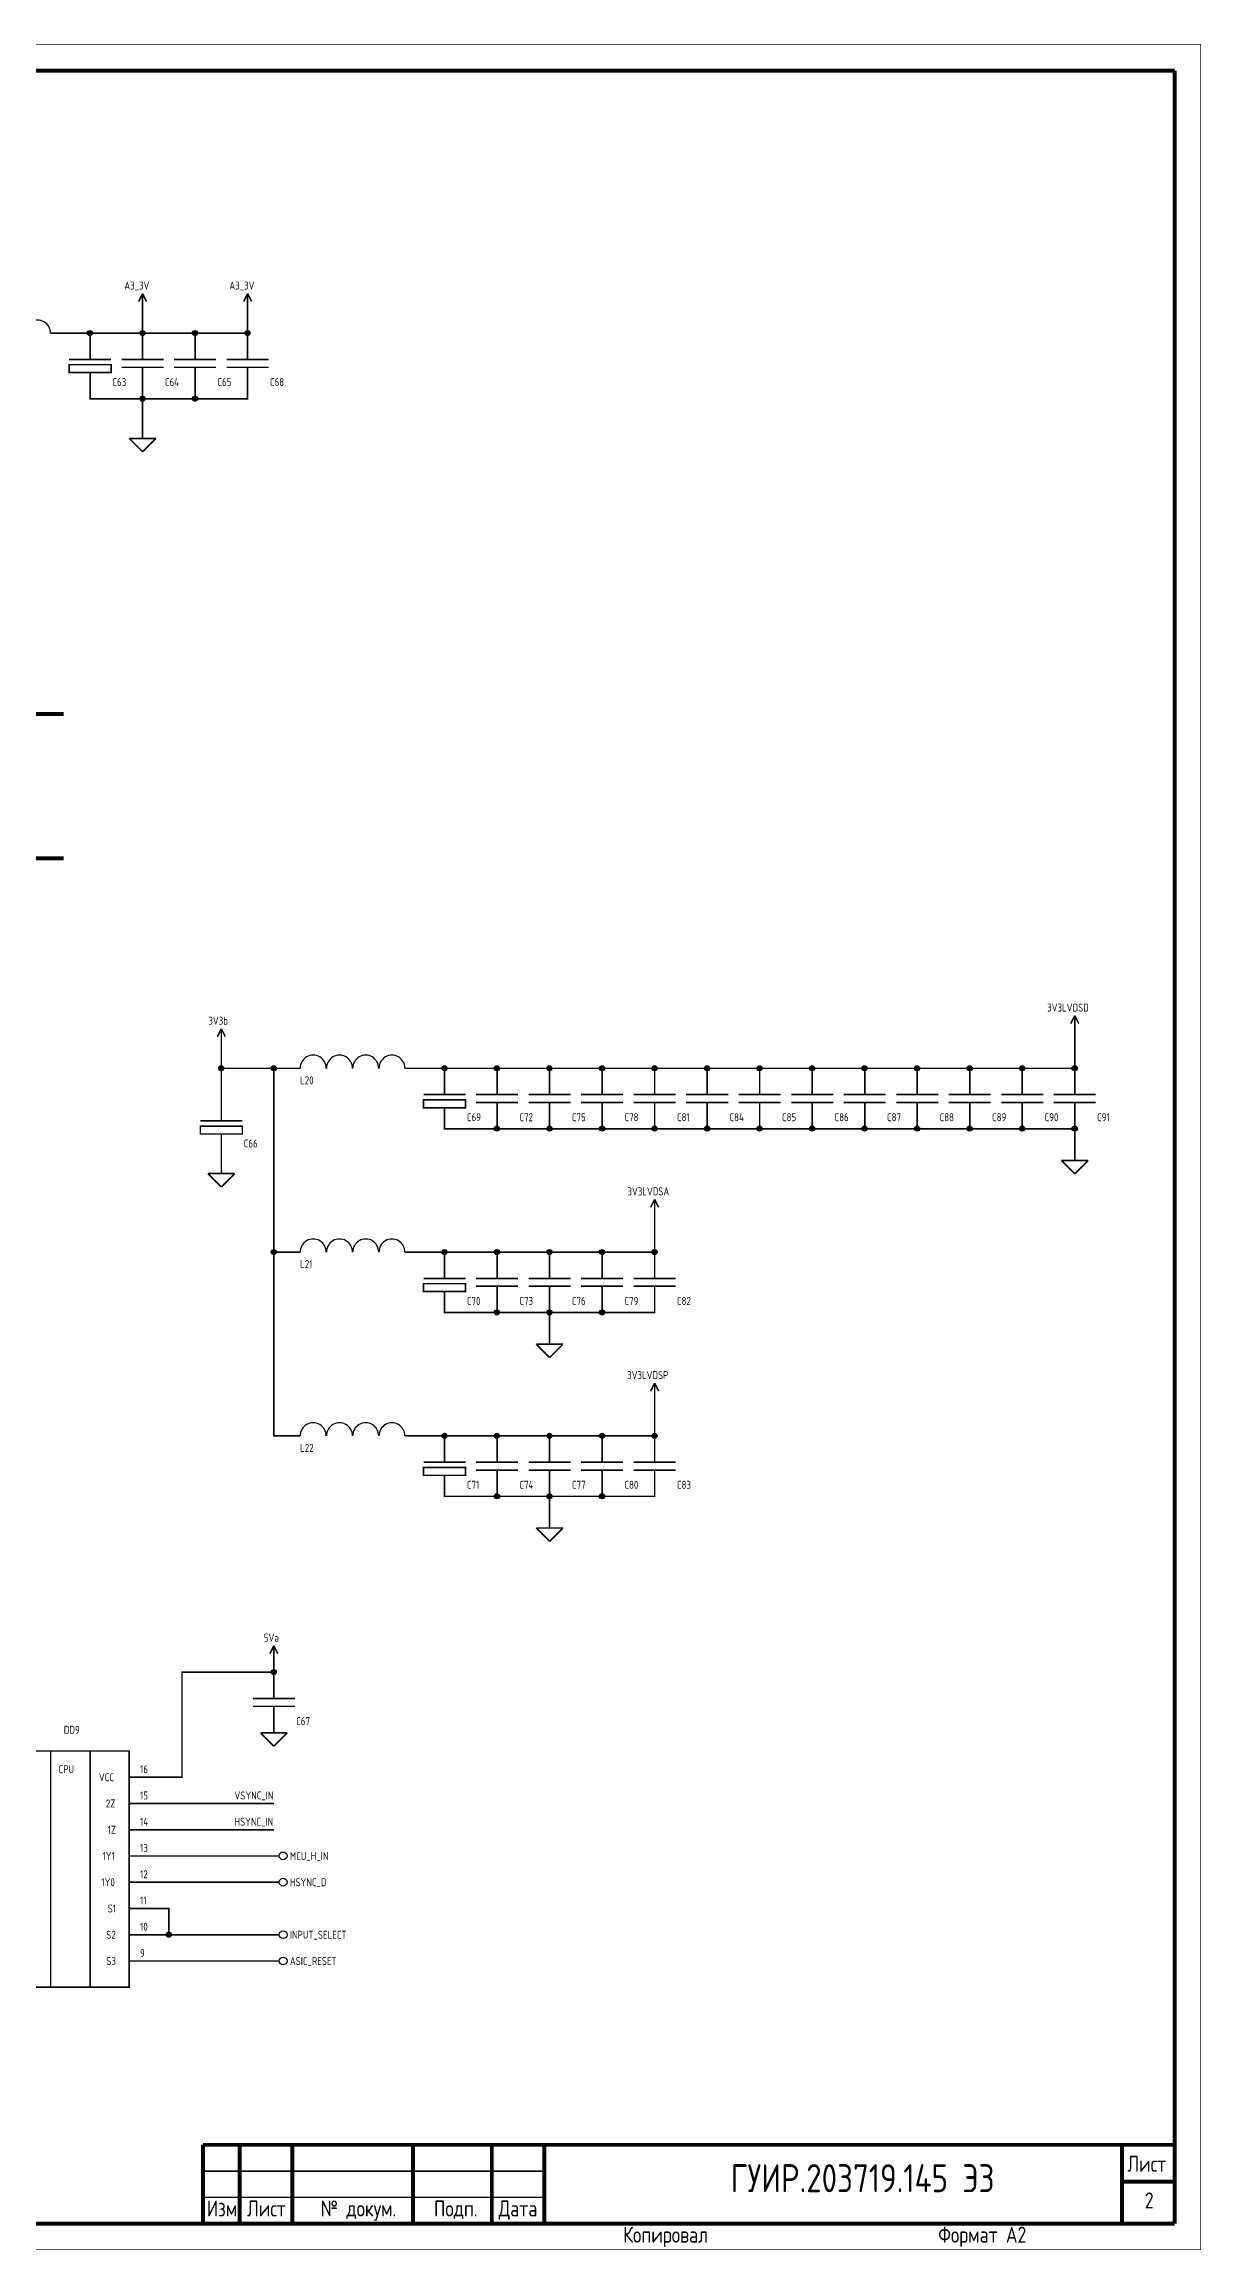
# Model space of a CAD drawing. Header units: millimetres. Extents: x 0 to 594, y 0 to 420.
# Drawn here: x 373.8 to 594, y 0 to 420 of the extents above; entities that cross this region are included whole.
import ezdxf

# ---------------------------------------------------------------- set-up
doc = ezdxf.new("R2010")
doc.units = ezdxf.units.MM
doc.layers.add('Sheet', color=7, linetype='Continuous')
doc.styles.get("Standard").update_dxf_attribs({"font": 'gost.TTF', "oblique": 15})

msp = doc.modelspace()

# ---------------------------------------------------------------- linework, layer by layer
at = {"layer": 'Sheet'}
for points, const_width in [([(0, 420), (593.96, 420), (593.96, 0.04), (0, 0.04), (0, 420)], 0.0991), ([(20, 415), (589, 415)], 0.749), ([(589, 415), (589, 5)], 0.749), ([(392.5, 372.54), (391.74, 371.02)], 0.3), ([(392.5, 372.54), (393.26, 371.02)], 0.3), ([(392.5, 370), (392.5, 372.54)], 0.3), ([(392.5, 370), (392.5, 365)], 0.3), ([(412.5, 372.54), (411.74, 371.02)], 0.3), ([(412.5, 372.54), (413.26, 371.02)], 0.3), ([(412.5, 370), (412.5, 372.54)], 0.3), ([(412.5, 370), (412.5, 365)], 0.3), ([(375, 365), (377.5, 365)], 0.3), ([(412.5, 362.5), (412.5, 365), (402.5, 365), (392.5, 365), (382.5, 365), (377.5, 365)], 0.3), ([(382.5, 362.5), (382.5, 365)], 0.3), ([(382.5, 360), (382.5, 362.5)], 0.3), ([(392.5, 362.5), (392.5, 365)], 0.3), ([(392.5, 360), (392.5, 362.5)], 0.3), ([(402.5, 362.5), (402.5, 365)], 0.3), ([(402.5, 360), (402.5, 362.5)], 0.3), ([(412.5, 360), (412.5, 362.5)], 0.3), ([(378.5, 360), (386.5, 360)], 0.3), ([(386.5, 359), (378.5, 359), (378.5, 357.5), (386.5, 357.5), (386.5, 359)], 0.3), ([(382.5, 357.5), (382.5, 356)], 0.3), ([(388.5, 360), (396.5, 360)], 0.3), ([(396.5, 358.5), (388.5, 358.5)], 0.3), ([(392.5, 358.5), (392.5, 356)], 0.3), ([(398.5, 360), (406.5, 360)], 0.3), ([(406.5, 358.5), (398.5, 358.5)], 0.3), ([(402.5, 358.5), (402.5, 356)], 0.3), ([(408.5, 360), (416.5, 360)], 0.3), ([(416.5, 358.5), (408.5, 358.5)], 0.3), ([(412.5, 358.5), (412.5, 356)], 0.3), ([(382.5, 356), (382.5, 352.5), (392.5, 352.5)], 0.3), ([(392.5, 356), (392.5, 352.5)], 0.3), ([(402.5, 356), (402.5, 352.5)], 0.3), ([(402.5, 352.5), (412.5, 352.5), (412.5, 356)], 0.3), ([(392.5, 352.5), (402.5, 352.5)], 0.3), ([(392.5, 347.5), (392.5, 352.5)], 0.3), ([(360, 347.5), (360, 292.5), (377.5, 292.5)], 0.749), ([(389.96, 344.96), (395.04, 344.96)], 0.3), ([(389.96, 344.96), (392.5, 342.42)], 0.3), ([(392.5, 347.5), (392.5, 344.96)], 0.3), ([(395.04, 344.96), (392.5, 342.42)], 0.3), ([(360, 210), (360, 265), (377.5, 265)], 0.749), ([(407.5, 232.54), (406.74, 231.02)], 0.3), ([(407.5, 232.54), (408.26, 231.02)], 0.3), ([(407.5, 230), (407.5, 232.54)], 0.3), ([(570, 235.04), (569.24, 233.52)], 0.3), ([(570, 235.04), (570.76, 233.52)], 0.3), ([(570, 232.5), (570, 235.04)], 0.3), ([(570, 225), (570, 232.5)], 0.3), ([(407.5, 225), (407.5, 230)], 0.3), ([(407.5, 217.5), (407.5, 225), (417.5, 225)], 0.3), ([(420, 190), (417.5, 190), (417.5, 225), (420, 225)], 0.3), ([(422.5, 225), (420, 225)], 0.3), ([(442.5, 225), (445, 225)], 0.3), ([(510, 225), (500, 225), (490, 225), (480, 225), (470, 225), (460, 225), (450, 225), (445, 225)], 0.3), ([(450, 225), (450, 222.5)], 0.3), ([(450, 220), (450, 222.5)], 0.3), ([(460, 225), (460, 222.5)], 0.3), ([(460, 220), (460, 222.5)], 0.3), ([(470, 225), (470, 222.5)], 0.3), ([(470, 220), (470, 222.5)], 0.3), ([(480, 225), (480, 222.5)], 0.3), ([(480, 220), (480, 222.5)], 0.3), ([(490, 225), (490, 222.5)], 0.3), ([(490, 220), (490, 222.5)], 0.3), ([(500, 222.5), (500, 225)], 0.3), ([(500, 220), (500, 222.5)], 0.3), ([(510, 225), (510, 222.5)], 0.3), ([(510, 225), (520, 225), (530, 225), (540, 225), (550, 225), (560, 225), (570, 225), (570, 222.5)], 0.3), ([(510, 220), (510, 222.5)], 0.3), ([(520, 225), (520, 222.5)], 0.3), ([(520, 220), (520, 222.5)], 0.3), ([(530, 222.5), (530, 225)], 0.3), ([(530, 220), (530, 222.5)], 0.3), ([(540, 225), (540, 222.5)], 0.3), ([(540, 220), (540, 222.5)], 0.3), ([(550, 225), (550, 222.5)], 0.3), ([(550, 220), (550, 222.5)], 0.3), ([(560, 222.5), (560, 225)], 0.3), ([(560, 220), (560, 222.5)], 0.3), ([(570, 220), (570, 222.5)], 0.3), ([(446, 220), (454, 220)], 0.3), ([(454, 219), (446, 219), (446, 217.5), (454, 217.5), (454, 219)], 0.3), ([(456, 220), (464, 220)], 0.3), ([(464, 218.5), (456, 218.5)], 0.3), ([(460, 218.5), (460, 216)], 0.3), ([(466, 220), (474, 220)], 0.3), ([(474, 218.5), (466, 218.5)], 0.3), ([(470, 218.5), (470, 216)], 0.3), ([(476, 220), (484, 220)], 0.3), ([(484, 218.5), (476, 218.5)], 0.3), ([(480, 218.5), (480, 216)], 0.3), ([(486, 220), (494, 220)], 0.3), ([(494, 218.5), (486, 218.5)], 0.3), ([(490, 218.5), (490, 216)], 0.3), ([(496, 220), (504, 220)], 0.3), ([(504, 218.5), (496, 218.5)], 0.3), ([(500, 218.5), (500, 216)], 0.3), ([(506, 220), (514, 220)], 0.3), ([(514, 218.5), (506, 218.5)], 0.3), ([(510, 218.5), (510, 216)], 0.3), ([(516, 220), (524, 220)], 0.3), ([(524, 218.5), (516, 218.5)], 0.3), ([(520, 218.5), (520, 216)], 0.3), ([(526, 220), (534, 220)], 0.3), ([(534, 218.5), (526, 218.5)], 0.3), ([(530, 218.5), (530, 216)], 0.3), ([(536, 220), (544, 220)], 0.3), ([(544, 218.5), (536, 218.5)], 0.3), ([(540, 218.5), (540, 216)], 0.3), ([(546, 220), (554, 220)], 0.3), ([(554, 218.5), (546, 218.5)], 0.3), ([(550, 218.5), (550, 216)], 0.3), ([(556, 220), (564, 220)], 0.3), ([(564, 218.5), (556, 218.5)], 0.3), ([(560, 218.5), (560, 216)], 0.3), ([(566, 220), (574, 220)], 0.3), ([(574, 218.5), (566, 218.5)], 0.3), ([(570, 218.5), (570, 216)], 0.3), ([(403.5, 215), (411.5, 215)], 0.3), ([(407.5, 215), (407.5, 217.5)], 0.3), ([(450, 217.5), (450, 216)], 0.3), ([(450, 216), (450, 213.5), (460, 213.5)], 0.3), ([(460, 213.5), (460, 216)], 0.3), ([(470, 213.5), (470, 216)], 0.3), ([(480, 213.5), (480, 216)], 0.3), ([(490, 213.5), (490, 216)], 0.3), ([(500, 213.5), (500, 216)], 0.3), ([(510, 213.5), (510, 216)], 0.3), ([(520, 213.5), (520, 216)], 0.3), ([(530, 216), (530, 213.5)], 0.3), ([(540, 213.5), (540, 216)], 0.3), ([(550, 213.5), (550, 216)], 0.3), ([(560, 216), (560, 213.5)], 0.3), ([(570, 213.5), (570, 216)], 0.3), ([(411.5, 214), (403.5, 214), (403.5, 212.5), (411.5, 212.5), (411.5, 214)], 0.3), ([(407.5, 212.5), (407.5, 211)], 0.3), ([(407.5, 207.5), (407.5, 211)], 0.3), ([(460, 213.5), (470, 213.5), (480, 213.5), (490, 213.5), (500, 213.5)], 0.3), ([(500, 213.5), (510, 213.5), (520, 213.5), (530, 213.5), (540, 213.5), (550, 213.5), (560, 213.5), (570, 213.5)], 0.3), ([(570, 213.5), (570, 210)], 0.3), ([(570, 210), (570, 207.46)], 0.3), ([(407.5, 207.5), (407.5, 204.96)], 0.3), ([(567.46, 207.46), (572.54, 207.46)], 0.3), ([(567.46, 207.46), (570, 204.92)], 0.3), ([(572.54, 207.46), (570, 204.92)], 0.3), ([(404.96, 204.96), (410.04, 204.96)], 0.3), ([(404.96, 204.96), (407.5, 202.42)], 0.3), ([(410.04, 204.96), (407.5, 202.42)], 0.3), ([(490, 200.04), (489.24, 198.52)], 0.3), ([(490, 200.04), (490.76, 198.52)], 0.3), ([(490, 197.5), (490, 200.04)], 0.3), ([(490, 190), (490, 197.5)], 0.3), ([(420, 155), (417.5, 155), (417.5, 190)], 0.3), ([(422.5, 190), (420, 190)], 0.3), ([(442.5, 190), (445, 190)], 0.3), ([(445, 190), (450, 190), (460, 190), (470, 190), (480, 190), (490, 190), (490, 187.5)], 0.3), ([(450, 190), (450, 187.5)], 0.3), ([(460, 190), (460, 187.5)], 0.3), ([(470, 190), (470, 187.5)], 0.3), ([(480, 190), (480, 187.5)], 0.3), ([(446, 185), (454, 185)], 0.3), ([(450, 185), (450, 187.5)], 0.3), ([(456, 185), (464, 185)], 0.3), ([(460, 185), (460, 187.5)], 0.3), ([(466, 185), (474, 185)], 0.3), ([(470, 185), (470, 187.5)], 0.3), ([(476, 185), (484, 185)], 0.3), ([(480, 185), (480, 187.5)], 0.3), ([(486, 185), (494, 185)], 0.3), ([(490, 185), (490, 187.5)], 0.3), ([(454, 184), (446, 184), (446, 182.5), (454, 182.5), (454, 184)], 0.3), ([(450, 182.5), (450, 181)], 0.3), ([(450, 181), (450, 178.5), (460, 178.5), (460, 181)], 0.3), ([(464, 183.5), (456, 183.5)], 0.3), ([(460, 183.5), (460, 181)], 0.3), ([(474, 183.5), (466, 183.5)], 0.3), ([(470, 183.5), (470, 181)], 0.3), ([(470, 178.5), (470, 181)], 0.3), ([(470, 175), (470, 178.5), (480, 178.5), (490, 178.5), (490, 181)], 0.3), ([(484, 183.5), (476, 183.5)], 0.3), ([(480, 183.5), (480, 181)], 0.3), ([(480, 178.5), (480, 181)], 0.3), ([(494, 183.5), (486, 183.5)], 0.3), ([(490, 183.5), (490, 181)], 0.3), ([(460, 178.5), (470, 178.5)], 0.3), ([(467.46, 172.46), (472.54, 172.46)], 0.3), ([(467.46, 172.46), (470, 169.92)], 0.3), ([(470, 175), (470, 172.46)], 0.3), ([(472.54, 172.46), (470, 169.92)], 0.3), ([(490, 165.04), (489.24, 163.52)], 0.3), ([(490, 165.04), (490.76, 163.52)], 0.3), ([(490, 162.5), (490, 165.04)], 0.3), ([(490, 155), (490, 162.5)], 0.3), ([(422.5, 155), (420, 155)], 0.3), ([(442.5, 155), (445, 155)], 0.3), ([(445, 155), (450, 155), (460, 155), (470, 155), (480, 155), (490, 155), (490, 152.5)], 0.3), ([(450, 155), (450, 152.5)], 0.3), ([(450, 150), (450, 152.5)], 0.3), ([(460, 155), (460, 152.5)], 0.3), ([(460, 150), (460, 152.5)], 0.3), ([(470, 155), (470, 152.5)], 0.3), ([(470, 150), (470, 152.5)], 0.3), ([(480, 155), (480, 152.5)], 0.3), ([(480, 150), (480, 152.5)], 0.3), ([(490, 150), (490, 152.5)], 0.3), ([(446, 150), (454, 150)], 0.3), ([(454, 149), (446, 149), (446, 147.5), (454, 147.5), (454, 149)], 0.3), ([(450, 147.5), (450, 146)], 0.3), ([(456, 150), (464, 150)], 0.3), ([(464, 148.5), (456, 148.5)], 0.3), ([(460, 148.5), (460, 146)], 0.3), ([(466, 150), (474, 150)], 0.3), ([(474, 148.5), (466, 148.5)], 0.3), ([(470, 148.5), (470, 146)], 0.3), ([(476, 150), (484, 150)], 0.3), ([(484, 148.5), (476, 148.5)], 0.3), ([(480, 148.5), (480, 146)], 0.3), ([(486, 150), (494, 150)], 0.3), ([(494, 148.5), (486, 148.5)], 0.3), ([(490, 148.5), (490, 146)], 0.3), ([(450, 146), (450, 143.5), (460, 143.5), (460, 146)], 0.3), ([(460, 143.5), (470, 143.5), (480, 143.5), (490, 143.5), (490, 146)], 0.3), ([(470, 143.5), (470, 146)], 0.3), ([(470, 140), (470, 143.5)], 0.3), ([(480, 143.5), (480, 146)], 0.3), ([(470, 140), (470, 137.46)], 0.3), ([(467.46, 137.46), (472.54, 137.46)], 0.3), ([(467.46, 137.46), (470, 134.92)], 0.3), ([(472.54, 137.46), (470, 134.92)], 0.3), ([(417.5, 115.04), (416.74, 113.52)], 0.3), ([(417.5, 115.04), (418.26, 113.52)], 0.3), ([(417.5, 112.5), (417.5, 115.04)], 0.3), ([(392.5, 90), (400, 90), (400, 110), (417.5, 110), (417.5, 107.5)], 0.3), ([(417.5, 110), (417.5, 112.5)], 0.3), ([(413.5, 105), (421.5, 105)], 0.3), ([(417.5, 105), (417.5, 107.5)], 0.3), ([(421.5, 103.5), (413.5, 103.5)], 0.3), ([(417.5, 103.5), (417.5, 101)], 0.3), ([(417.5, 101), (417.5, 98.46)], 0.3), ([(414.96, 98.46), (420.04, 98.46)], 0.3), ([(414.96, 98.46), (417.5, 95.92)], 0.3), ([(420.04, 98.46), (417.5, 95.92)], 0.3), ([(367.5, 95), (389.96, 95), (389.96, 50.04), (367.5, 50.04), (367.5, 95)], 0.3), ([(375, 95), (375, 50)], 0.3), ([(382.5, 95), (382.5, 50)], 0.3), ([(390, 90), (392.5, 90)], 0.3), ([(390, 85), (392.5, 85)], 0.3), ([(417.5, 85), (392.5, 85)], 0.3), ([(390, 80), (392.5, 80)], 0.3), ([(392.5, 80), (417.5, 80)], 0.3), ([(390, 75), (392.5, 75)], 0.3), ([(417.5, 75), (392.5, 75)], 0.3), ([(417.5, 75), (418.52, 75)], 0.3), ([(390, 70), (392.5, 70)], 0.3), ([(417.5, 70), (392.5, 70)], 0.3), ([(417.5, 70), (418.52, 70)], 0.3), ([(390, 65), (392.5, 65)], 0.3), ([(417.5, 60), (397.5, 60), (397.5, 65), (392.5, 65)], 0.3), ([(390, 60), (392.5, 60)], 0.3), ([(392.5, 60), (397.5, 60)], 0.3), ([(417.5, 60), (418.52, 60)], 0.3), ([(390, 55), (392.5, 55)], 0.3), ([(417.5, 55), (392.5, 55)], 0.3), ([(417.5, 55), (418.52, 55)], 0.3), ([(589, 20), (404, 20)], 0.749), ([(404, 5), (404, 20)], 0.749), ([(411, 20), (411, 5)], 0.749), ([(421, 5), (421, 20)], 0.749), ([(444, 20), (444, 5)], 0.749), ([(459, 5), (459, 20)], 0.749), ([(469, 20), (469, 5)], 0.749), ([(579, 20), (579, 5)], 0.749), ([(469, 15), (404, 15)], 0.3), ([(579, 13), (589, 13)], 0.749), ([(469, 10), (404, 10)], 0.3), ([(589, 5), (8, 5)], 0.749)]:
    msp.add_lwpolyline(points, dxfattribs=dict(at, const_width=const_width))
at = {"layer": 'Sheet', "const_width": 0.508}
for points in [[(382.25, 365, 1), (382.75, 365, 1)], [(392.25, 365, 1), (392.75, 365, 1)], [(402.25, 365, 1), (402.75, 365, 1)], [(412.25, 365, 1), (412.75, 365, 1)], [(392.25, 352.5, 1), (392.75, 352.5, 1)], [(402.25, 352.5, 1), (402.75, 352.5, 1)], [(407.25, 225, 1), (407.75, 225, 1)], [(417.25, 225, 1), (417.75, 225, 1)], [(449.75, 225, 1), (450.25, 225, 1)], [(459.75, 225, 1), (460.25, 225, 1)], [(469.75, 225, 1), (470.25, 225, 1)], [(479.75, 225, 1), (480.25, 225, 1)], [(489.75, 225, 1), (490.25, 225, 1)], [(499.75, 225, 1), (500.25, 225, 1)], [(509.75, 225, 1), (510.25, 225, 1)], [(519.75, 225, 1), (520.25, 225, 1)], [(529.75, 225, 1), (530.25, 225, 1)], [(539.75, 225, 1), (540.25, 225, 1)], [(549.75, 225, 1), (550.25, 225, 1)], [(559.75, 225, 1), (560.25, 225, 1)], [(569.75, 225, 1), (570.25, 225, 1)], [(459.75, 213.5, 1), (460.25, 213.5, 1)], [(469.75, 213.5, 1), (470.25, 213.5, 1)], [(479.75, 213.5, 1), (480.25, 213.5, 1)], [(489.75, 213.5, 1), (490.25, 213.5, 1)], [(499.75, 213.5, 1), (500.25, 213.5, 1)], [(509.75, 213.5, 1), (510.25, 213.5, 1)], [(519.75, 213.5, 1), (520.25, 213.5, 1)], [(529.75, 213.5, 1), (530.25, 213.5, 1)], [(539.75, 213.5, 1), (540.25, 213.5, 1)], [(549.75, 213.5, 1), (550.25, 213.5, 1)], [(559.75, 213.5, 1), (560.25, 213.5, 1)], [(569.75, 213.5, 1), (570.25, 213.5, 1)], [(417.25, 190, 1), (417.75, 190, 1)], [(449.75, 190, 1), (450.25, 190, 1)], [(459.75, 190, 1), (460.25, 190, 1)], [(469.75, 190, 1), (470.25, 190, 1)], [(479.75, 190, 1), (480.25, 190, 1)], [(489.75, 190, 1), (490.25, 190, 1)], [(459.75, 178.5, 1), (460.25, 178.5, 1)], [(469.75, 178.5, 1), (470.25, 178.5, 1)], [(479.75, 178.5, 1), (480.25, 178.5, 1)], [(449.75, 155, 1), (450.25, 155, 1)], [(459.75, 155, 1), (460.25, 155, 1)], [(469.75, 155, 1), (470.25, 155, 1)], [(479.75, 155, 1), (480.25, 155, 1)], [(489.75, 155, 1), (490.25, 155, 1)], [(459.75, 143.5, 1), (460.25, 143.5, 1)], [(469.75, 143.5, 1), (470.25, 143.5, 1)], [(479.75, 143.5, 1), (480.25, 143.5, 1)], [(417.25, 110, 1), (417.75, 110, 1)], [(397.25, 60, 1), (397.75, 60, 1)]]:
    msp.add_lwpolyline(points, format="xyb", close=True, dxfattribs=at)
at = {"layer": 'Sheet'}
for centre, radius in [((459.98, 213.52), 0.486), ((459.98, 213.52), 0.486), ((459.98, 213.52), 0.486), ((459.98, 213.52), 0.486), ((459.98, 213.52), 0.486), ((459.98, 213.52), 0.486), ((469.98, 213.52), 0.486), ((469.98, 213.52), 0.486), ((469.98, 213.52), 0.486), ((469.98, 213.52), 0.486), ((479.98, 213.52), 0.486), ((479.98, 213.52), 0.486), ((479.98, 213.52), 0.486), ((479.98, 213.52), 0.486), ((489.98, 213.52), 0.486), ((489.98, 213.52), 0.486), ((489.98, 213.52), 0.486), ((489.98, 213.52), 0.486), ((499.98, 213.52), 0.486), ((499.98, 213.52), 0.486), ((499.98, 213.52), 0.486), ((499.98, 213.52), 0.486), ((499.98, 213.52), 0.486), ((499.98, 213.52), 0.486), ((509.98, 213.52), 0.486), ((509.98, 213.52), 0.486), ((509.98, 213.52), 0.486), ((509.98, 213.52), 0.486), ((519.98, 213.52), 0.486), ((519.98, 213.52), 0.486), ((519.98, 213.52), 0.486), ((519.98, 213.52), 0.486), ((529.98, 213.52), 0.486), ((529.98, 213.52), 0.486), ((529.98, 213.52), 0.486), ((529.98, 213.52), 0.486), ((539.98, 213.52), 0.486), ((539.98, 213.52), 0.486), ((539.98, 213.52), 0.486), ((539.98, 213.52), 0.486), ((449.98, 155.02), 0.486), ((449.98, 155.02), 0.486), ((449.98, 155.02), 0.486), ((449.98, 155.02), 0.486), ((459.98, 155.02), 0.486), ((459.98, 155.02), 0.486), ((459.98, 155.02), 0.486), ((459.98, 155.02), 0.486), ((469.98, 155.02), 0.486), ((469.98, 155.02), 0.486), ((469.98, 155.02), 0.486), ((469.98, 155.02), 0.486), ((479.98, 155.02), 0.486), ((479.98, 155.02), 0.486), ((479.98, 155.02), 0.486), ((479.98, 155.02), 0.486), ((489.98, 155.02), 0.486), ((489.98, 155.02), 0.486), ((489.98, 155.02), 0.486), ((489.98, 155.02), 0.486), ((417.48, 110.02), 0.486), ((417.48, 110.02), 0.486), ((417.48, 110.02), 0.486), ((417.48, 110.02), 0.486), ((419.26, 75.02), 0.741), ((419.26, 70.02), 0.741), ((419.26, 60.02), 0.741)]:
    msp.add_circle(centre, radius, dxfattribs=at)
for centre, start, end in [((372.48, 365.02), 359.5039, 180.5047), ((424.98, 225.02), 359.514, 180.4943), ((429.98, 225.02), 359.514, 180.4943), ((434.98, 225.02), 359.5139, 180.4943), ((439.98, 225.02), 359.5139, 180.4943), ((424.98, 190.02), 359.5239, 180.4842), ((429.98, 190.02), 359.5239, 180.4842), ((434.98, 190.02), 359.5239, 180.4842), ((439.98, 190.02), 359.5239, 180.4842), ((424.98, 155.02), 359.5041, 180.5044), ((429.98, 155.02), 359.504, 180.5044), ((434.98, 155.02), 359.504, 180.5044), ((439.98, 155.02), 359.504, 180.5044)]:
    msp.add_arc(centre, 2.48, start, end, dxfattribs=at)
for centre, major_axis, ratio in [((382.48, 365.02), (0.486, 0), 0.99999), ((382.48, 365.02), (0.486, 0), 0.99999), ((382.48, 365.02), (0.486, 0), 0.99999), ((382.48, 365.02), (0.486, 0), 0.99999), ((392.48, 365.02), (0.486, 0), 0.99999), ((392.48, 365.02), (0.486, 0), 0.99999), ((392.48, 365.02), (0.486, 0), 0.99999), ((392.48, 365.02), (0.486, 0), 0.99999), ((392.48, 365.02), (0.486, 0), 0.99999), ((392.48, 365.02), (0.486, 0), 0.99999), ((402.48, 365.02), (0.486, 0), 0.99999), ((402.48, 365.02), (0.486, 0), 0.99999), ((402.48, 365.02), (0.486, 0), 0.99999), ((402.48, 365.02), (0.486, 0), 0.99999), ((412.48, 365.02), (0.486, 0), 0.99999), ((412.48, 365.02), (0.486, 0), 0.99999), ((412.48, 365.02), (0.486, 0), 0.99999), ((412.48, 365.02), (0.486, 0), 0.99999), ((392.48, 352.52), (0.486, 0), 0.999995), ((392.48, 352.52), (0.486, 0), 0.999995), ((392.48, 352.52), (0.486, 0), 0.999995), ((392.48, 352.52), (0.486, 0), 0.999995), ((392.48, 352.52), (0.486, 0), 0.999995), ((392.48, 352.52), (0.486, 0), 0.999995), ((392.48, 352.52), (0.486, 0), 0.999995), ((392.48, 352.52), (0.486, 0), 0.999995), ((402.48, 352.52), (0.486, 0), 0.999995), ((402.48, 352.52), (0.486, 0), 0.999995), ((402.48, 352.52), (0.486, 0), 0.999995), ((402.48, 352.52), (0.486, 0), 0.999995), ((402.48, 352.52), (0.486, 0), 0.999995), ((402.48, 352.52), (0.486, 0), 0.999995), ((407.48, 225.02), (0.488, 0), 0.997271), ((407.48, 225.02), (0.488, 0), 0.997271), ((407.48, 225.02), (0.488, 0), 0.997271), ((407.48, 225.02), (0.488, 0), 0.997271), ((417.48, 225.02), (0.486, 0), 0.999979), ((417.48, 225.02), (0.486, 0), 0.999979), ((417.48, 225.02), (0.486, 0), 0.999979), ((417.48, 225.02), (0.486, 0), 0.999979), ((449.98, 225.02), (0.486, 0), 0.999979), ((449.98, 225.02), (0.486, 0), 0.999979), ((449.98, 225.02), (0.486, 0), 0.999979), ((449.98, 225.02), (0.486, 0), 0.999979), ((459.98, 225.02), (0.486, 0), 0.999979), ((459.98, 225.02), (0.486, 0), 0.999979), ((459.98, 225.02), (0.486, 0), 0.999979), ((459.98, 225.02), (0.486, 0), 0.999979), ((469.98, 225.02), (0.486, 0), 0.999979), ((469.98, 225.02), (0.486, 0), 0.999979), ((469.98, 225.02), (0.486, 0), 0.999979), ((469.98, 225.02), (0.486, 0), 0.999979), ((479.98, 225.02), (0.486, 0), 0.999979), ((479.98, 225.02), (0.486, 0), 0.999979), ((479.98, 225.02), (0.486, 0), 0.999979), ((479.98, 225.02), (0.486, 0), 0.999979), ((489.98, 225.02), (0.486, 0), 0.999979), ((489.98, 225.02), (0.486, 0), 0.999979), ((489.98, 225.02), (0.486, 0), 0.999979), ((489.98, 225.02), (0.486, 0), 0.999979), ((499.98, 225.02), (0.486, 0), 0.999979), ((499.98, 225.02), (0.486, 0), 0.999979), ((499.98, 225.02), (0.486, 0), 0.999979), ((499.98, 225.02), (0.486, 0), 0.999979), ((509.98, 225.02), (0.486, 0), 0.999979), ((509.98, 225.02), (0.486, 0), 0.999979), ((509.98, 225.02), (0.486, 0), 0.999979), ((509.98, 225.02), (0.486, 0), 0.999979), ((509.98, 225.02), (0.486, 0), 0.999979), ((509.98, 225.02), (0.486, 0), 0.999979), ((519.98, 225.02), (0.486, 0), 0.999979), ((519.98, 225.02), (0.486, 0), 0.999979), ((519.98, 225.02), (0.486, 0), 0.999979), ((519.98, 225.02), (0.486, 0), 0.999979), ((529.98, 225.02), (0.486, 0), 0.999979), ((529.98, 225.02), (0.486, 0), 0.999979), ((529.98, 225.02), (0.486, 0), 0.999979), ((529.98, 225.02), (0.486, 0), 0.999979), ((539.98, 225.02), (0.486, 0), 0.999979), ((539.98, 225.02), (0.486, 0), 0.999979), ((539.98, 225.02), (0.486, 0), 0.999979), ((539.98, 225.02), (0.486, 0), 0.999979), ((549.98, 225.02), (0.488, 0), 0.997271), ((549.98, 225.02), (0.488, 0), 0.997271), ((549.98, 225.02), (0.488, 0), 0.997271), ((549.98, 225.02), (0.488, 0), 0.997271), ((559.98, 225.02), (0.488, 0), 0.997229), ((559.98, 225.02), (0.488, 0), 0.997229), ((559.98, 225.02), (0.488, 0), 0.997229), ((559.98, 225.02), (0.488, 0), 0.997229), ((569.98, 225.02), (0.488, 0), 0.997271), ((569.98, 225.02), (0.488, 0), 0.997271), ((569.98, 225.02), (0.488, 0), 0.997271), ((569.98, 225.02), (0.488, 0), 0.997271), ((549.98, 213.52), (0.488, 0), 0.997292), ((549.98, 213.52), (0.488, 0), 0.997292), ((549.98, 213.52), (0.488, 0), 0.997292), ((549.98, 213.52), (0.488, 0), 0.997292), ((559.98, 213.52), (0.488, 0), 0.99725), ((559.98, 213.52), (0.488, 0), 0.99725), ((559.98, 213.52), (0.488, 0), 0.99725), ((559.98, 213.52), (0.488, 0), 0.99725), ((569.98, 213.52), (0.488, 0), 0.997292), ((569.98, 213.52), (0.488, 0), 0.997292), ((569.98, 213.52), (0.488, 0), 0.997292), ((569.98, 213.52), (0.488, 0), 0.997292), ((569.98, 213.52), (0.488, 0), 0.997292), ((569.98, 213.52), (0.488, 0), 0.997292), ((417.48, 190.02), (0, 0.488), 0.997292), ((417.48, 190.02), (0, 0.488), 0.997292), ((417.48, 190.02), (0, 0.488), 0.997292), ((417.48, 190.02), (0, 0.488), 0.997292), ((449.98, 190.02), (0, 0.488), 0.997292), ((449.98, 190.02), (0, 0.488), 0.997292), ((449.98, 190.02), (0, 0.488), 0.997292), ((449.98, 190.02), (0, 0.488), 0.997292), ((459.98, 190.02), (0, 0.488), 0.997292), ((459.98, 190.02), (0, 0.488), 0.997292), ((459.98, 190.02), (0, 0.488), 0.997292), ((459.98, 190.02), (0, 0.488), 0.997292), ((469.98, 190.02), (0, 0.488), 0.997292), ((469.98, 190.02), (0, 0.488), 0.997292), ((469.98, 190.02), (0, 0.488), 0.997292), ((469.98, 190.02), (0, 0.488), 0.997292), ((479.98, 190.02), (0, 0.488), 0.997292), ((479.98, 190.02), (0, 0.488), 0.997292), ((479.98, 190.02), (0, 0.488), 0.997292), ((479.98, 190.02), (0, 0.488), 0.997292), ((489.98, 190.02), (0, 0.488), 0.997292), ((489.98, 190.02), (0, 0.488), 0.997292), ((489.98, 190.02), (0, 0.488), 0.997292), ((489.98, 190.02), (0, 0.488), 0.997292), ((459.98, 178.52), (0.486, 0), 0.999979), ((459.98, 178.52), (0.486, 0), 0.999979), ((459.98, 178.52), (0.486, 0), 0.999979), ((459.98, 178.52), (0.486, 0), 0.999979), ((469.98, 178.52), (0.486, 0), 0.999979), ((469.98, 178.52), (0.486, 0), 0.999979), ((469.98, 178.52), (0.486, 0), 0.999979), ((469.98, 178.52), (0.486, 0), 0.999979), ((469.98, 178.52), (0.486, 0), 0.999979), ((469.98, 178.52), (0.486, 0), 0.999979), ((479.98, 178.52), (0.486, 0), 0.999979), ((479.98, 178.52), (0.486, 0), 0.999979), ((479.98, 178.52), (0.486, 0), 0.999979), ((479.98, 178.52), (0.486, 0), 0.999979), ((459.98, 143.52), (0, 0.488), 0.997292), ((459.98, 143.52), (0, 0.488), 0.997292), ((459.98, 143.52), (0, 0.488), 0.997292), ((459.98, 143.52), (0, 0.488), 0.997292), ((469.98, 143.52), (0, 0.488), 0.997292), ((469.98, 143.52), (0, 0.488), 0.997292), ((469.98, 143.52), (0, 0.488), 0.997292), ((469.98, 143.52), (0, 0.488), 0.997292), ((469.98, 143.52), (0, 0.488), 0.997292), ((469.98, 143.52), (0, 0.488), 0.997292), ((479.98, 143.52), (0, 0.488), 0.997292), ((479.98, 143.52), (0, 0.488), 0.997292), ((479.98, 143.52), (0, 0.488), 0.997292), ((479.98, 143.52), (0, 0.488), 0.997292), ((397.48, 60.02), (0.488, 0), 0.997292), ((397.48, 60.02), (0.488, 0), 0.997292), ((397.48, 60.02), (0.488, 0), 0.997292), ((397.48, 60.02), (0.488, 0), 0.997292), ((419.26, 55.02), (0.741, 0), 0.999973)]:
    msp.add_ellipse(centre, major_axis=major_axis, ratio=ratio, dxfattribs=at)

# ---------------------------------------------------------------- texts
for s, height, p in [('A3_3V', 1.524, (389.02, 373.31)), ('A3_3V', 1.524, (409.02, 373.31)), ('C63', 1.524, (386.75, 354.93)), ('C64', 1.524, (396.75, 354.93)), ('C65', 1.524, (406.75, 354.93)), ('C68', 1.524, (416.75, 354.93)), ('3V3LVDSD', 1.524, (564.74, 235.81)), ('3V3b', 1.524, (405.02, 233.31)), ('L20', 1.524, (422.5, 221.96)), ('C69', 1.524, (454.25, 214.93)), ('C72', 1.524, (464.25, 214.93)), ('C75', 1.524, (474.25, 214.93)), ('C78', 1.524, (484.25, 214.93)), ('C81', 1.524, (494.25, 214.93)), ('C84', 1.524, (504.25, 214.93)), ('C85', 1.524, (514.25, 214.93)), ('C86', 1.524, (524.25, 214.93)), ('C87', 1.524, (534.25, 214.93)), ('C88', 1.524, (544.25, 214.93)), ('C89', 1.524, (554.25, 214.93)), ('C90', 1.524, (564.25, 214.93)), ('C91', 1.524, (574.25, 214.93)), ('C66', 1.524, (411.75, 209.93)), ('3V3LVDSA', 1.524, (484.83, 200.81)), ('L21', 1.524, (422.5, 186.96)), ('C70', 1.524, (454.25, 179.93)), ('C73', 1.524, (464.25, 179.93)), ('C76', 1.524, (474.25, 179.93)), ('C79', 1.524, (484.25, 179.93)), ('C82', 1.524, (494.25, 179.93)), ('3V3LVDSP', 1.524, (484.76, 165.81)), ('L22', 1.524, (422.5, 151.96)), ('C71', 1.524, (454.25, 144.93)), ('C74', 1.524, (464.25, 144.93)), ('C77', 1.524, (474.25, 144.93)), ('C80', 1.524, (484.25, 144.93)), ('C83', 1.524, (494.25, 144.93)), ('5Va', 1.524, (415.59, 115.81)), ('C67', 1.524, (421.75, 99.93)), ('DD9', 1.524, (377.5, 98.27)), ('CPU', 1.524, (376.5, 90.77)), ('VCC', 1.524, (384.19, 89.24)), ('16', 1.524, (392.03, 90.77)), ('2Z', 1.524, (385.51, 84.24)), ('15', 1.524, (392.03, 85.77)), ('VSYNC_IN', 1.524, (410, 85.77)), ('1Z', 1.524, (385.85, 79.24)), ('14', 1.524, (392.03, 80.77)), ('HSYNC_IN', 1.524, (410, 80.77)), ('1Y1', 1.524, (384.87, 74.24)), ('13', 1.524, (392.03, 75.77)), ('MCU_H_IN', 1.524, (420.55, 74.24)), ('12', 1.524, (392.03, 70.77)), ('1Y0', 1.524, (384.66, 69.24)), ('11', 1.524, (392.03, 65.77)), ('HSYNC_D', 1.524, (420.55, 69.24)), ('S1', 1.524, (385.85, 64.24)), ('S2', 1.524, (385.59, 59.24)), ('10', 1.524, (392.03, 60.77)), ('INPUT_SELECT', 1.524, (420.55, 59.24)), ('S3', 1.524, (385.59, 54.24)), ('9', 1.52, (392.03, 55.77)), ('ASIC_RESET', 1.524, (420.55, 54.24)), ('Лист', 3.048, (580, 14.86)), ('ГУИР.203719.145 Э3', 5.334, (504.48, 10.98)), ('Изм.', 3.048, (404.74, 6.36)), ('Лист', 3.048, (412.38, 6.36)), ('№ докум.', 3.048, (426.42, 6.36)), ('Подп.', 3.048, (447.98, 6.36)), ('Дата', 3.048, (460.28, 6.36)), ('2', 3.05, (583.33, 7.88)), ('Копировал', 3.048, (484, 1.36)), ('Формат А2', 3.048, (544, 1.36))]:
    msp.add_text(s, height=height, dxfattribs=at).set_placement(p)

doc.saveas('drawing.dxf')
